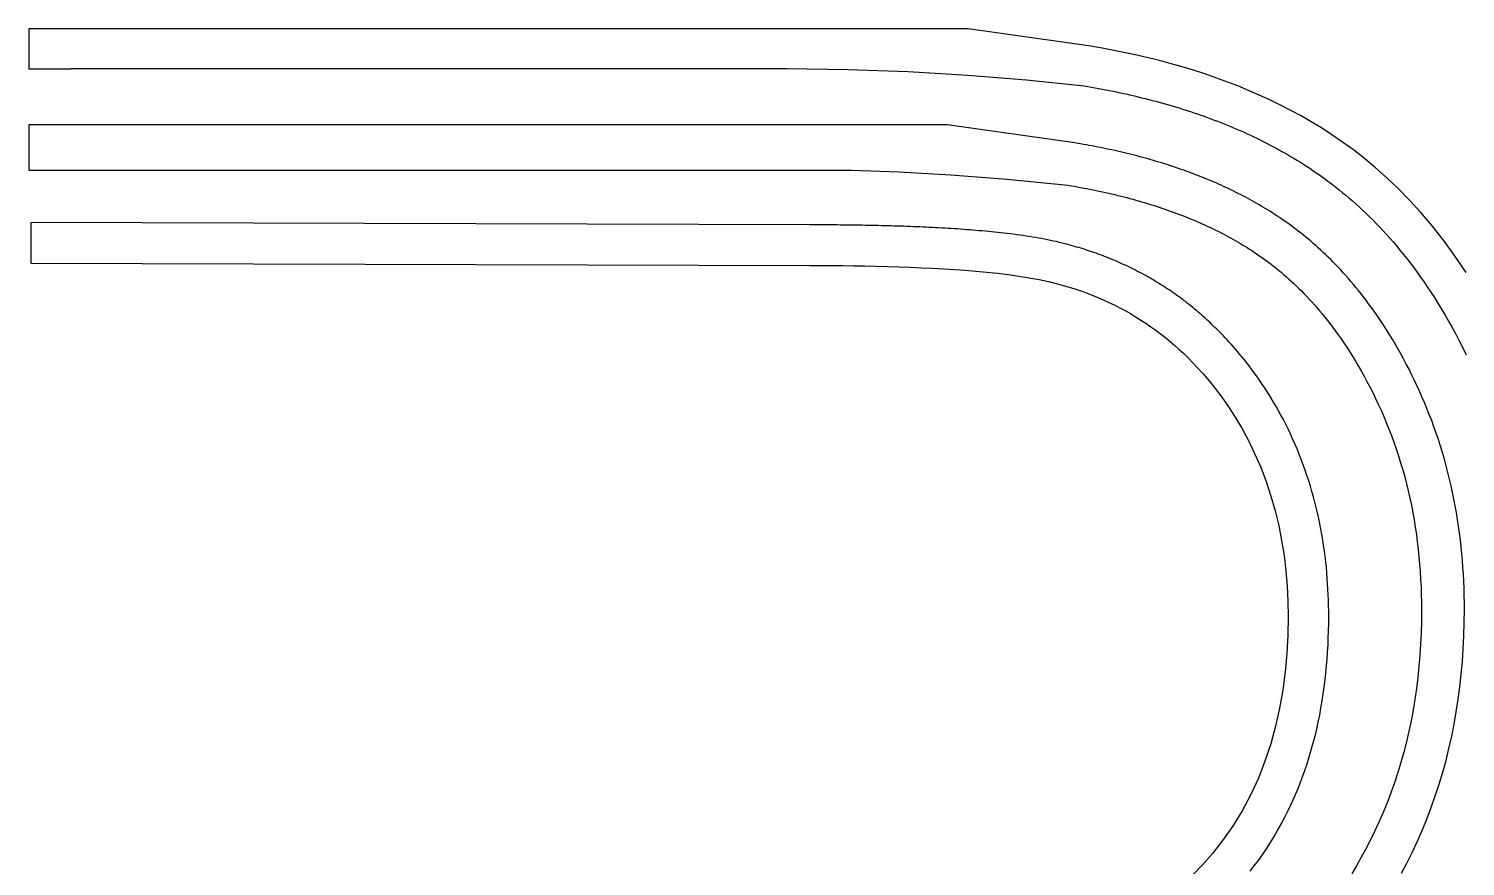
# Model space of a CAD drawing. Header units: millimetres. Extents: x 0 to 9.8, y 0 to 27.1.
# Drawn here: x 2.024 to 2.2335, y 3.5792 to 3.7014 of the extents above; entities that cross this region are included whole.
import ezdxf

# ---------------------------------------------------------------- set-up
doc = ezdxf.new("R2010")
doc.units = ezdxf.units.MM
doc.header["$MEASUREMENT"] = 0
doc.layers.add('Metal Layer 1', color=52, linetype='Continuous')

msp = doc.modelspace()

# ---------------------------------------------------------------- linework, layer by layer
at = {"layer": 'Metal Layer 1'}
for p, q in [((2.161, 3.70137), (2.02395, 3.70137)), ((2.02395, 3.70137), (2.02395, 3.6955)), ((2.17889, 3.69881), (2.161, 3.70137)), ((2.18058, 3.69852), (2.17889, 3.69881)), ((2.18226, 3.69821), (2.18058, 3.69852)), ((2.18394, 3.69787), (2.18226, 3.69821)), ((2.18561, 3.69751), (2.18394, 3.69787)), ((2.18728, 3.69712), (2.18561, 3.69751)), ((2.18894, 3.69671), (2.18728, 3.69712)), ((2.02395, 3.6955), (2.03009, 3.6955)), ((2.03009, 3.6955), (2.03009, 3.69555)), ((2.03009, 3.69555), (2.13454, 3.69555)), ((2.13454, 3.69555), (2.14346, 3.69543)), ((2.14346, 3.69543), (2.15227, 3.69512)), ((2.15227, 3.69512), (2.16095, 3.69461)), ((2.1906, 3.69627), (2.18894, 3.69671)), ((2.19224, 3.6958), (2.1906, 3.69627)), ((2.19388, 3.6953), (2.19224, 3.6958)), ((2.19551, 3.69478), (2.19388, 3.6953)), ((2.16095, 3.69461), (2.1695, 3.69391)), ((2.1695, 3.69391), (2.17794, 3.69302)), ((2.17794, 3.69302), (2.17847, 3.69293)), ((2.17847, 3.69293), (2.17899, 3.69284)), ((2.17899, 3.69284), (2.17952, 3.69274)), ((2.17952, 3.69274), (2.18005, 3.69265)), ((2.19713, 3.69422), (2.19551, 3.69478)), ((2.19873, 3.69364), (2.19713, 3.69422)), ((2.20033, 3.69302), (2.19873, 3.69364)), ((2.20191, 3.69238), (2.20033, 3.69302)), ((2.18005, 3.69265), (2.18057, 3.69255)), ((2.18057, 3.69255), (2.1811, 3.69245)), ((2.1811, 3.69245), (2.18162, 3.69235)), ((2.18162, 3.69235), (2.18215, 3.69224)), ((2.18215, 3.69224), (2.18267, 3.69214)), ((2.18267, 3.69214), (2.18319, 3.69203)), ((2.18319, 3.69203), (2.18372, 3.69191)), ((2.18372, 3.69191), (2.18424, 3.6918)), ((2.18424, 3.6918), (2.18476, 3.69168)), ((2.18476, 3.69168), (2.18528, 3.69156)), ((2.18528, 3.69156), (2.1858, 3.69144)), ((2.1858, 3.69144), (2.18631, 3.69131)), ((2.18631, 3.69131), (2.18683, 3.69119)), ((2.18683, 3.69119), (2.18735, 3.69106)), ((2.18735, 3.69106), (2.18786, 3.69092)), ((2.18786, 3.69092), (2.18837, 3.69079)), ((2.18837, 3.69079), (2.18889, 3.69065)), ((2.18889, 3.69065), (2.1894, 3.69051)), ((2.20347, 3.6917), (2.20191, 3.69238)), ((2.20503, 3.69098), (2.20347, 3.6917)), ((2.20656, 3.69024), (2.20503, 3.69098)), ((2.1894, 3.69051), (2.18991, 3.69036)), ((2.18991, 3.69036), (2.19042, 3.69022)), ((2.19042, 3.69022), (2.19093, 3.69007)), ((2.19093, 3.69007), (2.19143, 3.68991)), ((2.19143, 3.68991), (2.19194, 3.68976)), ((2.19194, 3.68976), (2.19244, 3.6896)), ((2.19244, 3.6896), (2.19294, 3.68944)), ((2.19294, 3.68944), (2.19344, 3.68928)), ((2.19344, 3.68928), (2.19394, 3.68911)), ((2.19394, 3.68911), (2.19444, 3.68894)), ((2.19444, 3.68894), (2.19494, 3.68877)), ((2.19494, 3.68877), (2.19544, 3.68859)), ((2.19544, 3.68859), (2.19593, 3.68842)), ((2.20808, 3.68946), (2.20656, 3.69024)), ((2.20958, 3.68864), (2.20808, 3.68946)), ((2.21106, 3.68779), (2.20958, 3.68864)), ((2.15794, 3.68736), (2.02395, 3.68736)), ((2.02395, 3.68736), (2.02395, 3.68073)), ((2.17657, 3.68471), (2.15794, 3.68736)), ((2.19593, 3.68842), (2.19642, 3.68823)), ((2.19642, 3.68823), (2.19691, 3.68805)), ((2.19691, 3.68805), (2.1974, 3.68786)), ((2.1974, 3.68786), (2.19789, 3.68767)), ((2.19789, 3.68767), (2.19837, 3.68748)), ((2.19837, 3.68748), (2.19886, 3.68728)), ((2.19886, 3.68728), (2.19934, 3.68709)), ((2.19934, 3.68709), (2.19982, 3.68688)), ((2.19982, 3.68688), (2.2003, 3.68668)), ((2.2003, 3.68668), (2.20078, 3.68647)), ((2.20078, 3.68647), (2.20125, 3.68626)), ((2.21254, 3.68689), (2.21106, 3.68779)), ((2.21406, 3.68591), (2.21254, 3.68689)), ((2.17699, 3.68464), (2.17657, 3.68471)), ((2.17741, 3.68457), (2.17699, 3.68464)), ((2.17783, 3.6845), (2.17741, 3.68457)), ((2.17825, 3.68442), (2.17783, 3.6845)), ((2.17867, 3.68435), (2.17825, 3.68442)), ((2.17908, 3.68427), (2.17867, 3.68435)), ((2.20125, 3.68626), (2.20172, 3.68604)), ((2.20172, 3.68604), (2.2022, 3.68583)), ((2.2022, 3.68583), (2.20266, 3.6856)), ((2.20266, 3.6856), (2.20313, 3.68538)), ((2.20313, 3.68538), (2.2036, 3.68515)), ((2.2036, 3.68515), (2.20406, 3.68492)), ((2.20406, 3.68492), (2.20452, 3.68469)), ((2.20452, 3.68469), (2.20498, 3.68445)), ((2.20498, 3.68445), (2.20544, 3.68421)), ((2.21562, 3.68484), (2.21406, 3.68591)), ((2.21721, 3.68368), (2.21562, 3.68484)), ((2.1795, 3.68419), (2.17908, 3.68427)), ((2.17992, 3.68411), (2.1795, 3.68419)), ((2.18033, 3.68402), (2.17992, 3.68411)), ((2.18075, 3.68394), (2.18033, 3.68402)), ((2.18116, 3.68385), (2.18075, 3.68394)), ((2.18157, 3.68377), (2.18116, 3.68385)), ((2.18199, 3.68368), (2.18157, 3.68377)), ((2.1824, 3.68359), (2.18199, 3.68368)), ((2.18281, 3.68349), (2.1824, 3.68359)), ((2.18322, 3.6834), (2.18281, 3.68349)), ((2.18363, 3.6833), (2.18322, 3.6834)), ((2.18403, 3.68321), (2.18363, 3.6833)), ((2.18444, 3.68311), (2.18403, 3.68321)), ((2.18485, 3.68301), (2.18444, 3.68311)), ((2.18525, 3.6829), (2.18485, 3.68301)), ((2.18565, 3.6828), (2.18525, 3.6829)), ((2.18606, 3.68269), (2.18565, 3.6828)), ((2.18646, 3.68259), (2.18606, 3.68269)), ((2.18686, 3.68248), (2.18646, 3.68259)), ((2.18726, 3.68237), (2.18686, 3.68248)), ((2.18766, 3.68225), (2.18726, 3.68237)), ((2.18805, 3.68214), (2.18766, 3.68225)), ((2.20544, 3.68421), (2.20589, 3.68397)), ((2.20589, 3.68397), (2.20635, 3.68372)), ((2.20635, 3.68372), (2.20679, 3.68347)), ((2.20679, 3.68347), (2.20724, 3.68322)), ((2.20724, 3.68322), (2.20769, 3.68296)), ((2.20769, 3.68296), (2.20813, 3.6827)), ((2.20813, 3.6827), (2.20858, 3.68243)), ((2.20858, 3.68243), (2.20903, 3.68216)), ((2.21882, 3.68243), (2.21721, 3.68368)), ((2.22045, 3.68108), (2.21882, 3.68243)), ((2.02395, 3.68073), (2.13776, 3.68073)), ((2.13776, 3.68073), (2.144, 3.68073)), ((2.144, 3.68073), (2.1509, 3.6805)), ((2.1509, 3.6805), (2.15846, 3.68007)), ((2.18845, 3.68202), (2.18805, 3.68214)), ((2.18884, 3.6819), (2.18845, 3.68202)), ((2.18924, 3.68179), (2.18884, 3.6819)), ((2.18963, 3.68166), (2.18924, 3.68179)), ((2.19002, 3.68154), (2.18963, 3.68166)), ((2.19041, 3.68142), (2.19002, 3.68154)), ((2.1908, 3.68129), (2.19041, 3.68142)), ((2.19118, 3.68116), (2.1908, 3.68129)), ((2.19157, 3.68103), (2.19118, 3.68116)), ((2.19195, 3.6809), (2.19157, 3.68103)), ((2.19234, 3.68076), (2.19195, 3.6809)), ((2.19272, 3.68063), (2.19234, 3.68076)), ((2.1931, 3.68049), (2.19272, 3.68063)), ((2.19348, 3.68035), (2.1931, 3.68049)), ((2.19385, 3.68021), (2.19348, 3.68035)), ((2.19423, 3.68007), (2.19385, 3.68021)), ((2.20903, 3.68216), (2.20948, 3.68188)), ((2.20948, 3.68188), (2.20993, 3.68159)), ((2.20993, 3.68159), (2.21038, 3.6813)), ((2.21038, 3.6813), (2.21084, 3.681)), ((2.21084, 3.681), (2.21131, 3.68068)), ((2.21131, 3.68068), (2.21178, 3.68036)), ((2.21178, 3.68036), (2.21225, 3.68004)), ((2.22209, 3.67962), (2.22045, 3.68108)), ((2.15846, 3.68007), (2.16668, 3.67941)), ((2.16668, 3.67941), (2.17555, 3.67853)), ((2.17555, 3.67853), (2.17601, 3.67846)), ((2.17601, 3.67846), (2.17648, 3.67838)), ((2.17648, 3.67838), (2.17694, 3.6783)), ((2.17694, 3.6783), (2.1774, 3.67821)), ((2.1774, 3.67821), (2.17786, 3.67813)), ((2.17786, 3.67813), (2.17832, 3.67804)), ((2.17832, 3.67804), (2.17878, 3.67795)), ((2.1946, 3.67992), (2.19423, 3.68007)), ((2.19498, 3.67978), (2.1946, 3.67992)), ((2.19535, 3.67963), (2.19498, 3.67978)), ((2.19572, 3.67948), (2.19535, 3.67963)), ((2.19608, 3.67932), (2.19572, 3.67948)), ((2.19645, 3.67917), (2.19608, 3.67932)), ((2.19682, 3.67901), (2.19645, 3.67917)), ((2.19718, 3.67886), (2.19682, 3.67901)), ((2.19754, 3.6787), (2.19718, 3.67886)), ((2.1979, 3.67854), (2.19754, 3.6787)), ((2.19826, 3.67837), (2.1979, 3.67854)), ((2.19862, 3.67821), (2.19826, 3.67837)), ((2.19897, 3.67804), (2.19862, 3.67821)), ((2.19933, 3.67787), (2.19897, 3.67804)), ((2.21225, 3.68004), (2.21272, 3.6797)), ((2.21272, 3.6797), (2.21319, 3.67936)), ((2.21319, 3.67936), (2.21367, 3.679)), ((2.21367, 3.679), (2.21415, 3.67864)), ((2.21415, 3.67864), (2.21463, 3.67826)), ((2.21463, 3.67826), (2.21511, 3.67788)), ((2.22374, 3.67805), (2.22209, 3.67962)), ((2.2254, 3.67636), (2.22374, 3.67805)), ((2.17878, 3.67795), (2.17923, 3.67786)), ((2.17923, 3.67786), (2.17969, 3.67777)), ((2.17969, 3.67777), (2.18014, 3.67767)), ((2.18014, 3.67767), (2.18059, 3.67757)), ((2.18059, 3.67757), (2.18104, 3.67747)), ((2.18104, 3.67747), (2.18149, 3.67737)), ((2.18149, 3.67737), (2.18194, 3.67727)), ((2.18194, 3.67727), (2.18238, 3.67716)), ((2.18238, 3.67716), (2.18283, 3.67706)), ((2.18283, 3.67706), (2.18327, 3.67695)), ((2.18327, 3.67695), (2.18371, 3.67684)), ((2.18371, 3.67684), (2.18415, 3.67672)), ((2.18415, 3.67672), (2.18458, 3.67661)), ((2.18458, 3.67661), (2.18502, 3.67649)), ((2.18502, 3.67649), (2.18545, 3.67637)), ((2.18545, 3.67637), (2.18588, 3.67625)), ((2.18588, 3.67625), (2.18631, 3.67612)), ((2.18631, 3.67612), (2.18674, 3.676)), ((2.18674, 3.676), (2.18717, 3.67587)), ((2.19968, 3.6777), (2.19933, 3.67787)), ((2.20003, 3.67753), (2.19968, 3.6777)), ((2.20038, 3.67735), (2.20003, 3.67753)), ((2.20072, 3.67718), (2.20038, 3.67735)), ((2.20107, 3.677), (2.20072, 3.67718)), ((2.20141, 3.67682), (2.20107, 3.677)), ((2.20175, 3.67664), (2.20141, 3.67682)), ((2.20209, 3.67645), (2.20175, 3.67664)), ((2.20243, 3.67627), (2.20209, 3.67645)), ((2.20277, 3.67608), (2.20243, 3.67627)), ((2.20311, 3.67589), (2.20277, 3.67608)), ((2.21511, 3.67788), (2.21559, 3.67749)), ((2.21559, 3.67749), (2.21608, 3.67709)), ((2.21608, 3.67709), (2.21657, 3.67667)), ((2.21657, 3.67667), (2.21706, 3.67625)), ((2.21706, 3.67625), (2.21755, 3.67581)), ((2.22705, 3.67454), (2.2254, 3.67636)), ((2.18717, 3.67587), (2.18759, 3.67574)), ((2.18759, 3.67574), (2.18801, 3.67561)), ((2.18801, 3.67561), (2.18843, 3.67547)), ((2.18843, 3.67547), (2.18885, 3.67534)), ((2.18885, 3.67534), (2.18927, 3.6752)), ((2.18927, 3.6752), (2.18968, 3.67506)), ((2.18968, 3.67506), (2.19009, 3.67492)), ((2.19009, 3.67492), (2.1905, 3.67477)), ((2.1905, 3.67477), (2.19091, 3.67462)), ((2.19091, 3.67462), (2.19131, 3.67448)), ((2.19131, 3.67448), (2.19171, 3.67432)), ((2.19171, 3.67432), (2.19211, 3.67417)), ((2.19211, 3.67417), (2.19251, 3.67402)), ((2.19251, 3.67402), (2.19291, 3.67386)), ((2.19291, 3.67386), (2.1933, 3.6737)), ((2.20344, 3.67569), (2.20311, 3.67589)), ((2.20377, 3.6755), (2.20344, 3.67569)), ((2.20411, 3.6753), (2.20377, 3.6755)), ((2.20444, 3.6751), (2.20411, 3.6753)), ((2.20477, 3.6749), (2.20444, 3.6751)), ((2.2051, 3.67469), (2.20477, 3.6749)), ((2.20544, 3.67448), (2.2051, 3.67469)), ((2.20577, 3.67426), (2.20544, 3.67448)), ((2.20611, 3.67404), (2.20577, 3.67426)), ((2.20645, 3.67381), (2.20611, 3.67404)), ((2.21755, 3.67581), (2.21804, 3.67537)), ((2.21804, 3.67537), (2.21853, 3.67491)), ((2.21853, 3.67491), (2.21903, 3.67444)), ((2.21903, 3.67444), (2.21952, 3.67396)), ((2.21952, 3.67396), (2.22002, 3.67347)), ((2.2287, 3.6726), (2.22705, 3.67454)), ((2.13793, 3.67275), (2.02427, 3.67308)), ((2.02427, 3.67308), (2.02427, 3.66716)), ((2.13837, 3.67275), (2.13793, 3.67275)), ((2.1388, 3.67275), (2.13837, 3.67275)), ((2.13924, 3.67275), (2.1388, 3.67275)), ((2.13968, 3.67275), (2.13924, 3.67275)), ((2.14013, 3.67275), (2.13968, 3.67275)), ((2.14057, 3.67275), (2.14013, 3.67275)), ((2.14102, 3.67274), (2.14057, 3.67275)), ((2.14147, 3.67274), (2.14102, 3.67274)), ((2.14192, 3.67274), (2.14147, 3.67274)), ((2.14237, 3.67273), (2.14192, 3.67274)), ((2.14283, 3.67273), (2.14237, 3.67273)), ((2.14328, 3.67272), (2.14283, 3.67273)), ((2.14374, 3.67272), (2.14328, 3.67272)), ((2.1442, 3.67271), (2.14374, 3.67272)), ((2.14466, 3.67271), (2.1442, 3.67271)), ((2.14512, 3.6727), (2.14466, 3.67271)), ((2.14558, 3.67269), (2.14512, 3.6727)), ((2.14604, 3.67268), (2.14558, 3.67269)), ((2.14651, 3.67267), (2.14604, 3.67268)), ((2.14697, 3.67266), (2.14651, 3.67267)), ((2.14744, 3.67265), (2.14697, 3.67266)), ((2.1479, 3.67264), (2.14744, 3.67265)), ((2.14837, 3.67263), (2.1479, 3.67264)), ((2.14883, 3.67262), (2.14837, 3.67263)), ((2.1493, 3.67261), (2.14883, 3.67262)), ((2.14977, 3.6726), (2.1493, 3.67261)), ((2.15023, 3.67258), (2.14977, 3.6726)), ((2.1507, 3.67257), (2.15023, 3.67258)), ((2.15117, 3.67255), (2.1507, 3.67257)), ((2.15163, 3.67254), (2.15117, 3.67255)), ((2.1521, 3.67252), (2.15163, 3.67254)), ((2.15256, 3.6725), (2.1521, 3.67252)), ((2.15303, 3.67248), (2.15256, 3.6725)), ((2.15349, 3.67247), (2.15303, 3.67248)), ((2.15396, 3.67245), (2.15349, 3.67247)), ((2.15442, 3.67243), (2.15396, 3.67245)), ((2.15488, 3.6724), (2.15442, 3.67243)), ((2.15534, 3.67238), (2.15488, 3.6724)), ((2.1558, 3.67236), (2.15534, 3.67238)), ((2.15626, 3.67234), (2.1558, 3.67236)), ((2.15672, 3.67231), (2.15626, 3.67234)), ((2.15718, 3.67229), (2.15672, 3.67231)), ((2.15764, 3.67226), (2.15718, 3.67229)), ((2.15809, 3.67223), (2.15764, 3.67226)), ((2.15854, 3.6722), (2.15809, 3.67223)), ((2.15899, 3.67218), (2.15854, 3.6722)), ((2.15944, 3.67215), (2.15899, 3.67218)), ((2.15988, 3.67211), (2.15944, 3.67215)), ((2.16033, 3.67208), (2.15988, 3.67211)), ((2.16078, 3.67205), (2.16033, 3.67208)), ((2.16123, 3.67201), (2.16078, 3.67205)), ((2.16168, 3.67198), (2.16123, 3.67201)), ((2.16213, 3.67194), (2.16168, 3.67198)), ((2.16258, 3.6719), (2.16213, 3.67194)), ((2.16304, 3.67186), (2.16258, 3.6719)), ((2.16349, 3.67182), (2.16304, 3.67186)), ((2.16395, 3.67178), (2.16349, 3.67182)), ((2.16441, 3.67173), (2.16395, 3.67178)), ((2.1933, 3.6737), (2.19369, 3.67354)), ((2.19369, 3.67354), (2.19408, 3.67337)), ((2.19408, 3.67337), (2.19447, 3.67321)), ((2.19447, 3.67321), (2.19485, 3.67304)), ((2.19485, 3.67304), (2.19523, 3.67287)), ((2.19523, 3.67287), (2.19561, 3.6727)), ((2.19561, 3.6727), (2.19599, 3.67252)), ((2.19599, 3.67252), (2.19636, 3.67235)), ((2.19636, 3.67235), (2.19673, 3.67217)), ((2.19673, 3.67217), (2.1971, 3.67199)), ((2.1971, 3.67199), (2.19747, 3.67181)), ((2.19747, 3.67181), (2.19783, 3.67162)), ((2.20679, 3.67358), (2.20645, 3.67381)), ((2.20713, 3.67334), (2.20679, 3.67358)), ((2.20748, 3.6731), (2.20713, 3.67334)), ((2.20782, 3.67285), (2.20748, 3.6731)), ((2.20817, 3.6726), (2.20782, 3.67285)), ((2.20852, 3.67234), (2.20817, 3.6726)), ((2.20887, 3.67207), (2.20852, 3.67234)), ((2.20922, 3.6718), (2.20887, 3.67207)), ((2.20958, 3.67153), (2.20922, 3.6718)), ((2.22002, 3.67347), (2.22052, 3.67296)), ((2.22052, 3.67296), (2.22101, 3.67245)), ((2.22101, 3.67245), (2.22151, 3.67192)), ((2.22151, 3.67192), (2.22201, 3.67138)), ((2.23033, 3.67052), (2.2287, 3.6726)), ((2.16487, 3.67169), (2.16441, 3.67173)), ((2.16533, 3.67164), (2.16487, 3.67169)), ((2.16579, 3.67159), (2.16533, 3.67164)), ((2.16625, 3.67153), (2.16579, 3.67159)), ((2.16671, 3.67148), (2.16625, 3.67153)), ((2.16717, 3.67142), (2.16671, 3.67148)), ((2.16763, 3.67137), (2.16717, 3.67142)), ((2.16809, 3.67131), (2.16763, 3.67137)), ((2.16855, 3.67124), (2.16809, 3.67131)), ((2.169, 3.67118), (2.16855, 3.67124)), ((2.16946, 3.67111), (2.169, 3.67118)), ((2.16991, 3.67104), (2.16946, 3.67111)), ((2.17036, 3.67097), (2.16991, 3.67104)), ((2.17081, 3.6709), (2.17036, 3.67097)), ((2.17125, 3.67082), (2.17081, 3.6709)), ((2.1717, 3.67074), (2.17125, 3.67082)), ((2.17214, 3.67066), (2.1717, 3.67074)), ((2.17258, 3.67057), (2.17214, 3.67066)), ((2.17301, 3.67048), (2.17258, 3.67057)), ((2.17345, 3.67039), (2.17301, 3.67048)), ((2.17388, 3.6703), (2.17345, 3.67039)), ((2.1743, 3.6702), (2.17388, 3.6703)), ((2.17473, 3.67009), (2.1743, 3.6702)), ((2.17515, 3.66999), (2.17473, 3.67009)), ((2.17557, 3.66988), (2.17515, 3.66999)), ((2.17588, 3.66979), (2.17557, 3.66988)), ((2.1762, 3.6697), (2.17588, 3.66979)), ((2.17652, 3.66961), (2.1762, 3.6697)), ((2.19783, 3.67162), (2.19819, 3.67144)), ((2.19819, 3.67144), (2.19855, 3.67125)), ((2.19855, 3.67125), (2.19891, 3.67106)), ((2.19891, 3.67106), (2.19926, 3.67086)), ((2.19926, 3.67086), (2.19962, 3.67067)), ((2.19962, 3.67067), (2.19997, 3.67047)), ((2.19997, 3.67047), (2.20031, 3.67027)), ((2.20031, 3.67027), (2.20066, 3.67007)), ((2.20066, 3.67007), (2.201, 3.66986)), ((2.201, 3.66986), (2.20135, 3.66965)), ((2.20135, 3.66965), (2.20169, 3.66944)), ((2.20993, 3.67124), (2.20958, 3.67153)), ((2.21029, 3.67095), (2.20993, 3.67124)), ((2.21064, 3.67066), (2.21029, 3.67095)), ((2.211, 3.67036), (2.21064, 3.67066)), ((2.21136, 3.67005), (2.211, 3.67036)), ((2.21172, 3.66973), (2.21136, 3.67005)), ((2.21208, 3.66941), (2.21172, 3.66973)), ((2.22201, 3.67138), (2.22251, 3.67082)), ((2.22251, 3.67082), (2.223, 3.67026)), ((2.223, 3.67026), (2.2235, 3.66967)), ((2.2235, 3.66967), (2.22399, 3.66908)), ((2.23197, 3.66828), (2.23033, 3.67052)), ((2.17683, 3.66952), (2.17652, 3.66961)), ((2.17715, 3.66943), (2.17683, 3.66952)), ((2.17747, 3.66933), (2.17715, 3.66943)), ((2.17778, 3.66924), (2.17747, 3.66933)), ((2.17809, 3.66914), (2.17778, 3.66924)), ((2.17841, 3.66903), (2.17809, 3.66914)), ((2.17872, 3.66893), (2.17841, 3.66903)), ((2.17903, 3.66883), (2.17872, 3.66893)), ((2.17935, 3.66872), (2.17903, 3.66883)), ((2.17966, 3.66861), (2.17935, 3.66872)), ((2.17997, 3.6685), (2.17966, 3.66861)), ((2.18028, 3.66838), (2.17997, 3.6685)), ((2.18059, 3.66827), (2.18028, 3.66838)), ((2.18089, 3.66815), (2.18059, 3.66827)), ((2.1812, 3.66803), (2.18089, 3.66815)), ((2.18151, 3.66791), (2.1812, 3.66803)), ((2.18182, 3.66778), (2.18151, 3.66791)), ((2.18212, 3.66766), (2.18182, 3.66778)), ((2.18243, 3.66753), (2.18212, 3.66766)), ((2.20169, 3.66944), (2.20203, 3.66922)), ((2.20203, 3.66922), (2.20238, 3.669)), ((2.20238, 3.669), (2.20273, 3.66877)), ((2.20273, 3.66877), (2.20308, 3.66853)), ((2.20308, 3.66853), (2.20343, 3.66829)), ((2.20343, 3.66829), (2.20378, 3.66805)), ((2.20378, 3.66805), (2.20413, 3.66779)), ((2.20413, 3.66779), (2.20449, 3.66753)), ((2.21244, 3.66908), (2.21208, 3.66941)), ((2.21281, 3.66874), (2.21244, 3.66908)), ((2.21317, 3.6684), (2.21281, 3.66874)), ((2.21353, 3.66805), (2.21317, 3.6684)), ((2.2139, 3.66769), (2.21353, 3.66805)), ((2.21427, 3.66732), (2.2139, 3.66769)), ((2.22399, 3.66908), (2.22449, 3.66847)), ((2.22449, 3.66847), (2.22498, 3.66785)), ((2.22498, 3.66785), (2.22548, 3.66721)), ((2.23366, 3.66579), (2.23197, 3.66828)), ((2.02427, 3.66716), (2.13792, 3.66683)), ((2.13792, 3.66683), (2.13949, 3.66682)), ((2.13949, 3.66682), (2.14107, 3.66682)), ((2.14107, 3.66682), (2.14268, 3.6668)), ((2.14268, 3.6668), (2.14431, 3.66678)), ((2.14431, 3.66678), (2.14595, 3.66676)), ((2.14595, 3.66676), (2.1476, 3.66672)), ((2.1476, 3.66672), (2.14926, 3.66668)), ((2.14926, 3.66668), (2.15091, 3.66663)), ((2.15091, 3.66663), (2.15256, 3.66657)), ((2.15256, 3.66657), (2.1542, 3.6665)), ((2.1542, 3.6665), (2.15582, 3.66643)), ((2.15582, 3.66643), (2.15743, 3.66634)), ((2.15743, 3.66634), (2.15901, 3.66624)), ((2.15901, 3.66624), (2.16057, 3.66612)), ((2.16057, 3.66612), (2.16214, 3.66599)), ((2.16214, 3.66599), (2.16372, 3.66585)), ((2.16372, 3.66585), (2.1653, 3.66568)), ((2.1653, 3.66568), (2.16687, 3.66549)), ((2.16687, 3.66549), (2.16841, 3.66528)), ((2.18273, 3.6674), (2.18243, 3.66753)), ((2.18303, 3.66726), (2.18273, 3.6674)), ((2.18334, 3.66713), (2.18303, 3.66726)), ((2.18364, 3.66699), (2.18334, 3.66713)), ((2.18394, 3.66685), (2.18364, 3.66699)), ((2.18424, 3.66671), (2.18394, 3.66685)), ((2.18454, 3.66657), (2.18424, 3.66671)), ((2.18484, 3.66642), (2.18454, 3.66657)), ((2.18514, 3.66627), (2.18484, 3.66642)), ((2.18544, 3.66612), (2.18514, 3.66627)), ((2.18573, 3.66597), (2.18544, 3.66612)), ((2.18603, 3.66582), (2.18573, 3.66597)), ((2.18632, 3.66566), (2.18603, 3.66582)), ((2.18662, 3.6655), (2.18632, 3.66566)), ((2.18691, 3.66534), (2.18662, 3.6655)), ((2.20449, 3.66753), (2.20485, 3.66727)), ((2.20485, 3.66727), (2.20521, 3.667)), ((2.20521, 3.667), (2.20557, 3.66672)), ((2.20557, 3.66672), (2.20593, 3.66643)), ((2.20593, 3.66643), (2.20629, 3.66613)), ((2.20629, 3.66613), (2.20666, 3.66583)), ((2.20666, 3.66583), (2.20702, 3.66552)), ((2.20702, 3.66552), (2.20739, 3.6652)), ((2.21463, 3.66694), (2.21427, 3.66732)), ((2.215, 3.66656), (2.21463, 3.66694)), ((2.21537, 3.66617), (2.215, 3.66656)), ((2.21573, 3.66577), (2.21537, 3.66617)), ((2.2161, 3.66536), (2.21573, 3.66577)), ((2.22548, 3.66721), (2.22597, 3.66656)), ((2.22597, 3.66656), (2.22647, 3.66588)), ((2.22647, 3.66588), (2.22697, 3.66519)), ((2.16841, 3.66528), (2.16991, 3.66504)), ((2.16991, 3.66504), (2.17136, 3.66477)), ((2.17136, 3.66477), (2.17273, 3.66448)), ((2.17273, 3.66448), (2.17403, 3.66415)), ((2.17403, 3.66415), (2.17489, 3.66392)), ((2.17489, 3.66392), (2.17574, 3.66367)), ((2.17574, 3.66367), (2.17659, 3.6634)), ((2.17659, 3.6634), (2.17743, 3.66311)), ((2.1872, 3.66518), (2.18691, 3.66534)), ((2.18749, 3.66501), (2.1872, 3.66518)), ((2.18778, 3.66484), (2.18749, 3.66501)), ((2.18807, 3.66467), (2.18778, 3.66484)), ((2.18836, 3.6645), (2.18807, 3.66467)), ((2.18864, 3.66433), (2.18836, 3.6645)), ((2.18893, 3.66415), (2.18864, 3.66433)), ((2.18921, 3.66397), (2.18893, 3.66415)), ((2.18949, 3.66379), (2.18921, 3.66397)), ((2.18977, 3.66361), (2.18949, 3.66379)), ((2.19005, 3.66343), (2.18977, 3.66361)), ((2.19033, 3.66325), (2.19005, 3.66343)), ((2.20739, 3.6652), (2.20776, 3.66488)), ((2.20776, 3.66488), (2.20813, 3.66454)), ((2.20813, 3.66454), (2.2085, 3.6642)), ((2.2085, 3.6642), (2.20887, 3.66384)), ((2.20887, 3.66384), (2.20925, 3.66348)), ((2.20925, 3.66348), (2.20962, 3.66311)), ((2.21647, 3.66494), (2.2161, 3.66536)), ((2.21684, 3.66451), (2.21647, 3.66494)), ((2.21721, 3.66407), (2.21684, 3.66451)), ((2.21758, 3.66363), (2.21721, 3.66407)), ((2.21795, 3.66317), (2.21758, 3.66363)), ((2.22697, 3.66519), (2.22748, 3.66447)), ((2.22748, 3.66447), (2.22799, 3.66372)), ((2.22799, 3.66372), (2.2285, 3.66295)), ((2.17743, 3.66311), (2.17826, 3.66281)), ((2.17826, 3.66281), (2.17908, 3.6625)), ((2.17908, 3.6625), (2.1799, 3.66216)), ((2.1799, 3.66216), (2.18072, 3.66181)), ((2.18072, 3.66181), (2.18152, 3.66144)), ((2.18152, 3.66144), (2.18232, 3.66106)), ((2.1906, 3.66306), (2.19033, 3.66325)), ((2.19088, 3.66287), (2.1906, 3.66306)), ((2.19115, 3.66268), (2.19088, 3.66287)), ((2.19142, 3.66249), (2.19115, 3.66268)), ((2.19169, 3.66229), (2.19142, 3.66249)), ((2.19196, 3.6621), (2.19169, 3.66229)), ((2.19223, 3.6619), (2.19196, 3.6621)), ((2.19249, 3.6617), (2.19223, 3.6619)), ((2.19275, 3.6615), (2.19249, 3.6617)), ((2.19302, 3.66129), (2.19275, 3.6615)), ((2.19328, 3.66109), (2.19302, 3.66129)), ((2.20962, 3.66311), (2.21, 3.66273)), ((2.21, 3.66273), (2.21038, 3.66233)), ((2.21038, 3.66233), (2.21075, 3.66193)), ((2.21075, 3.66193), (2.21114, 3.66152)), ((2.21114, 3.66152), (2.21152, 3.66109)), ((2.21832, 3.6627), (2.21795, 3.66317)), ((2.21869, 3.66223), (2.21832, 3.6627)), ((2.21906, 3.66174), (2.21869, 3.66223)), ((2.21943, 3.66125), (2.21906, 3.66174)), ((2.2285, 3.66295), (2.22902, 3.66215)), ((2.22902, 3.66215), (2.22954, 3.66132)), ((2.22954, 3.66132), (2.23006, 3.66047)), ((2.18232, 3.66106), (2.18311, 3.66066)), ((2.18311, 3.66066), (2.1839, 3.66024)), ((2.1839, 3.66024), (2.18467, 3.6598)), ((2.18467, 3.6598), (2.18544, 3.65934)), ((2.18544, 3.65934), (2.18619, 3.65887)), ((2.19354, 3.66088), (2.19328, 3.66109)), ((2.1938, 3.66067), (2.19354, 3.66088)), ((2.19405, 3.66046), (2.1938, 3.66067)), ((2.19431, 3.66025), (2.19405, 3.66046)), ((2.19456, 3.66003), (2.19431, 3.66025)), ((2.19481, 3.65982), (2.19456, 3.66003)), ((2.19506, 3.6596), (2.19481, 3.65982)), ((2.19531, 3.65938), (2.19506, 3.6596)), ((2.19556, 3.65916), (2.19531, 3.65938)), ((2.21152, 3.66109), (2.2119, 3.66065)), ((2.2119, 3.66065), (2.21228, 3.66021)), ((2.21228, 3.66021), (2.21267, 3.65975)), ((2.21267, 3.65975), (2.21305, 3.65927)), ((2.21305, 3.65927), (2.21344, 3.65879)), ((2.2198, 3.66074), (2.21943, 3.66125)), ((2.22018, 3.66021), (2.2198, 3.66074)), ((2.22057, 3.65966), (2.22018, 3.66021)), ((2.22096, 3.65909), (2.22057, 3.65966)), ((2.23006, 3.66047), (2.23058, 3.65959)), ((2.23058, 3.65959), (2.2311, 3.65869)), ((2.18619, 3.65887), (2.18693, 3.65839)), ((2.18693, 3.65839), (2.18766, 3.65789)), ((2.18766, 3.65789), (2.18838, 3.65737)), ((2.18838, 3.65737), (2.18909, 3.65684)), ((2.1958, 3.65894), (2.19556, 3.65916)), ((2.19605, 3.65871), (2.1958, 3.65894)), ((2.19629, 3.65849), (2.19605, 3.65871)), ((2.19653, 3.65826), (2.19629, 3.65849)), ((2.19677, 3.65803), (2.19653, 3.65826)), ((2.19701, 3.6578), (2.19677, 3.65803)), ((2.19725, 3.65756), (2.19701, 3.6578)), ((2.19749, 3.65733), (2.19725, 3.65756)), ((2.19773, 3.65708), (2.19749, 3.65733)), ((2.19798, 3.65683), (2.19773, 3.65708)), ((2.21344, 3.65879), (2.21382, 3.65829)), ((2.21382, 3.65829), (2.21421, 3.65778)), ((2.21421, 3.65778), (2.2146, 3.65725)), ((2.2146, 3.65725), (2.21499, 3.6567)), ((2.22135, 3.6585), (2.22096, 3.65909)), ((2.22174, 3.6579), (2.22135, 3.6585)), ((2.22214, 3.65728), (2.22174, 3.6579)), ((2.22254, 3.65664), (2.22214, 3.65728)), ((2.2311, 3.65869), (2.23162, 3.65776)), ((2.23162, 3.65776), (2.23214, 3.65681)), ((2.18909, 3.65684), (2.18978, 3.6563)), ((2.18978, 3.6563), (2.19047, 3.65574)), ((2.19047, 3.65574), (2.19114, 3.65516)), ((2.19114, 3.65516), (2.1918, 3.65457)), ((2.19824, 3.65656), (2.19798, 3.65683)), ((2.19851, 3.65627), (2.19824, 3.65656)), ((2.19879, 3.65597), (2.19851, 3.65627)), ((2.19908, 3.65566), (2.19879, 3.65597)), ((2.19938, 3.65533), (2.19908, 3.65566)), ((2.19968, 3.65498), (2.19938, 3.65533)), ((2.2, 3.65462), (2.19968, 3.65498)), ((2.21499, 3.6567), (2.2154, 3.65612)), ((2.2154, 3.65612), (2.21581, 3.65552)), ((2.21581, 3.65552), (2.21623, 3.65489)), ((2.22294, 3.65598), (2.22254, 3.65664)), ((2.22334, 3.65531), (2.22294, 3.65598)), ((2.22374, 3.65462), (2.22334, 3.65531)), ((2.23214, 3.65681), (2.23265, 3.65583)), ((2.23265, 3.65583), (2.23316, 3.65483)), ((2.1918, 3.65457), (2.19245, 3.65397)), ((2.19245, 3.65397), (2.19309, 3.65335)), ((2.19309, 3.65335), (2.19374, 3.65269)), ((2.20032, 3.65425), (2.2, 3.65462)), ((2.20064, 3.65386), (2.20032, 3.65425)), ((2.20098, 3.65346), (2.20064, 3.65386)), ((2.20131, 3.65304), (2.20098, 3.65346)), ((2.20165, 3.65261), (2.20131, 3.65304)), ((2.21623, 3.65489), (2.21665, 3.65425)), ((2.21665, 3.65425), (2.21707, 3.65358)), ((2.21707, 3.65358), (2.21749, 3.65288)), ((2.21749, 3.65288), (2.21792, 3.65217)), ((2.22413, 3.65391), (2.22374, 3.65462)), ((2.22453, 3.65319), (2.22413, 3.65391)), ((2.22492, 3.65245), (2.22453, 3.65319)), ((2.23316, 3.65483), (2.23366, 3.65381)), ((2.19374, 3.65269), (2.19448, 3.65191)), ((2.19448, 3.65191), (2.19528, 3.65102)), ((2.19528, 3.65102), (2.19615, 3.65)), ((2.202, 3.65216), (2.20165, 3.65261)), ((2.20235, 3.6517), (2.202, 3.65216)), ((2.2027, 3.65122), (2.20235, 3.6517)), ((2.20306, 3.65073), (2.2027, 3.65122)), ((2.21792, 3.65217), (2.21834, 3.65143)), ((2.21834, 3.65143), (2.21877, 3.65068)), ((2.22532, 3.65169), (2.22492, 3.65245)), ((2.2257, 3.65092), (2.22532, 3.65169)), ((2.22609, 3.65013), (2.2257, 3.65092)), ((2.19615, 3.65), (2.19706, 3.64886)), ((2.19706, 3.64886), (2.19801, 3.6476)), ((2.20342, 3.65022), (2.20306, 3.65073)), ((2.20377, 3.6497), (2.20342, 3.65022)), ((2.20413, 3.64916), (2.20377, 3.6497)), ((2.20449, 3.64861), (2.20413, 3.64916)), ((2.21877, 3.65068), (2.21919, 3.6499)), ((2.21919, 3.6499), (2.21961, 3.6491)), ((2.21961, 3.6491), (2.22002, 3.64828)), ((2.22647, 3.64933), (2.22609, 3.65013)), ((2.22684, 3.64851), (2.22647, 3.64933)), ((2.19801, 3.6476), (2.19898, 3.64622)), ((2.20485, 3.64804), (2.20449, 3.64861)), ((2.20521, 3.64746), (2.20485, 3.64804)), ((2.20557, 3.64687), (2.20521, 3.64746)), ((2.20593, 3.64625), (2.20557, 3.64687)), ((2.22002, 3.64828), (2.22043, 3.64744)), ((2.22043, 3.64744), (2.22084, 3.64659)), ((2.22721, 3.64767), (2.22684, 3.64851)), ((2.22758, 3.64683), (2.22721, 3.64767)), ((2.22793, 3.64596), (2.22758, 3.64683)), ((2.19898, 3.64622), (2.19996, 3.6447)), ((2.19996, 3.6447), (2.20093, 3.64307)), ((2.20628, 3.64563), (2.20593, 3.64625)), ((2.20664, 3.64499), (2.20628, 3.64563)), ((2.20699, 3.64433), (2.20664, 3.64499)), ((2.22084, 3.64659), (2.22124, 3.64571)), ((2.22124, 3.64571), (2.22163, 3.64481)), ((2.22163, 3.64481), (2.22201, 3.6439)), ((2.22828, 3.64508), (2.22793, 3.64596)), ((2.22863, 3.64419), (2.22828, 3.64508)), ((2.20093, 3.64307), (2.20188, 3.6413)), ((2.20733, 3.64365), (2.20699, 3.64433)), ((2.20767, 3.64297), (2.20733, 3.64365)), ((2.20801, 3.64226), (2.20767, 3.64297)), ((2.22201, 3.6439), (2.22239, 3.64296)), ((2.22239, 3.64296), (2.22275, 3.64201)), ((2.22896, 3.64328), (2.22863, 3.64419)), ((2.22928, 3.64236), (2.22896, 3.64328)), ((2.20188, 3.6413), (2.2028, 3.63941)), ((2.20834, 3.64154), (2.20801, 3.64226)), ((2.20867, 3.6408), (2.20834, 3.64154)), ((2.20899, 3.64005), (2.20867, 3.6408)), ((2.22275, 3.64201), (2.22311, 3.64104)), ((2.22311, 3.64104), (2.22346, 3.64005)), ((2.2296, 3.64142), (2.22928, 3.64236)), ((2.2299, 3.64047), (2.2296, 3.64142)), ((2.2302, 3.63952), (2.2299, 3.64047)), ((2.2028, 3.63941), (2.20368, 3.63739)), ((2.2093, 3.63929), (2.20899, 3.64005)), ((2.2096, 3.63852), (2.2093, 3.63929)), ((2.20989, 3.63775), (2.2096, 3.63852)), ((2.22346, 3.64005), (2.22379, 3.63904)), ((2.22379, 3.63904), (2.2241, 3.63803)), ((2.23048, 3.63856), (2.2302, 3.63952)), ((2.23074, 3.63759), (2.23048, 3.63856)), ((2.20368, 3.63739), (2.20448, 3.63529)), ((2.21017, 3.63698), (2.20989, 3.63775)), ((2.21043, 3.6362), (2.21017, 3.63698)), ((2.21069, 3.63542), (2.21043, 3.6362)), ((2.2241, 3.63803), (2.2244, 3.63701)), ((2.2244, 3.63701), (2.22469, 3.63599)), ((2.23099, 3.63663), (2.23074, 3.63759)), ((2.23123, 3.63566), (2.23099, 3.63663)), ((2.20448, 3.63529), (2.20518, 3.63317)), ((2.21093, 3.63464), (2.21069, 3.63542)), ((2.21116, 3.63386), (2.21093, 3.63464)), ((2.22469, 3.63599), (2.22496, 3.63496)), ((2.22496, 3.63496), (2.22521, 3.63392)), ((2.23146, 3.63469), (2.23123, 3.63566)), ((2.23167, 3.63372), (2.23146, 3.63469)), ((2.20518, 3.63317), (2.20579, 3.63103)), ((2.21138, 3.63308), (2.21116, 3.63386)), ((2.21159, 3.63229), (2.21138, 3.63308)), ((2.21178, 3.6315), (2.21159, 3.63229)), ((2.22521, 3.63392), (2.22545, 3.63288)), ((2.22545, 3.63288), (2.22567, 3.63183)), ((2.23187, 3.63274), (2.23167, 3.63372)), ((2.23206, 3.63175), (2.23187, 3.63274)), ((2.20579, 3.63103), (2.20631, 3.62887)), ((2.21197, 3.63071), (2.21178, 3.6315)), ((2.21215, 3.62992), (2.21197, 3.63071)), ((2.21231, 3.62913), (2.21215, 3.62992)), ((2.22567, 3.63183), (2.22587, 3.63078)), ((2.22587, 3.63078), (2.22606, 3.62973)), ((2.23224, 3.63077), (2.23206, 3.63175)), ((2.2324, 3.62978), (2.23224, 3.63077)), ((2.20631, 3.62887), (2.20674, 3.62669)), ((2.21246, 3.62834), (2.21231, 3.62913)), ((2.21261, 3.62755), (2.21246, 3.62834)), ((2.22606, 3.62973), (2.22623, 3.62866)), ((2.22623, 3.62866), (2.22639, 3.62759)), ((2.23255, 3.62878), (2.2324, 3.62978)), ((2.23269, 3.62779), (2.23255, 3.62878)), ((2.23281, 3.62678), (2.23269, 3.62779)), ((2.20674, 3.62669), (2.20709, 3.62449)), ((2.21274, 3.62675), (2.21261, 3.62755)), ((2.21286, 3.62595), (2.21274, 3.62675)), ((2.21298, 3.62516), (2.21286, 3.62595)), ((2.22639, 3.62759), (2.22653, 3.62652)), ((2.22653, 3.62652), (2.22666, 3.62544)), ((2.23292, 3.62578), (2.23281, 3.62678)), ((2.23302, 3.62477), (2.23292, 3.62578)), ((2.20709, 3.62449), (2.20735, 3.62228)), ((2.21308, 3.62436), (2.21298, 3.62516)), ((2.21317, 3.62356), (2.21308, 3.62436)), ((2.21326, 3.62277), (2.21317, 3.62356)), ((2.22666, 3.62544), (2.22677, 3.62435)), ((2.22677, 3.62435), (2.22687, 3.62326)), ((2.23311, 3.62376), (2.23302, 3.62477)), ((2.23319, 3.62274), (2.23311, 3.62376)), ((2.20735, 3.62228), (2.20754, 3.62005)), ((2.21333, 3.62197), (2.21326, 3.62277)), ((2.2134, 3.62117), (2.21333, 3.62197)), ((2.22687, 3.62326), (2.22695, 3.62216)), ((2.22695, 3.62216), (2.22702, 3.62105)), ((2.23325, 3.62172), (2.23319, 3.62274)), ((2.23331, 3.6207), (2.23325, 3.62172)), ((2.20754, 3.62005), (2.20764, 3.61782)), ((2.21345, 3.62037), (2.2134, 3.62117)), ((2.2135, 3.61957), (2.21345, 3.62037)), ((2.21354, 3.61877), (2.2135, 3.61957)), ((2.22702, 3.62105), (2.22707, 3.61994)), ((2.22707, 3.61994), (2.22711, 3.61882)), ((2.23335, 3.61967), (2.23331, 3.6207)), ((2.23338, 3.61864), (2.23335, 3.61967)), ((2.20764, 3.61782), (2.20768, 3.61557)), ((2.21357, 3.61797), (2.21354, 3.61877)), ((2.21359, 3.61717), (2.21357, 3.61797)), ((2.22711, 3.61882), (2.22713, 3.6177)), ((2.22713, 3.6177), (2.22714, 3.61657)), ((2.2334, 3.61761), (2.23338, 3.61864)), ((2.2334, 3.61657), (2.2334, 3.61761)), ((2.20768, 3.61557), (2.20763, 3.61289)), ((2.2136, 3.61637), (2.21359, 3.61717)), ((2.2136, 3.61557), (2.2136, 3.61637)), ((2.2136, 3.61455), (2.2136, 3.61557)), ((2.22714, 3.61657), (2.22712, 3.61489)), ((2.23338, 3.61467), (2.2334, 3.61657)), ((2.21355, 3.61251), (2.21358, 3.61353)), ((2.21358, 3.61353), (2.2136, 3.61455)), ((2.22708, 3.61323), (2.227, 3.61158)), ((2.22712, 3.61489), (2.22708, 3.61323)), ((2.23333, 3.61278), (2.23338, 3.61467)), ((2.20763, 3.61289), (2.2075, 3.61021)), ((2.21345, 3.61047), (2.21351, 3.61149)), ((2.21351, 3.61149), (2.21355, 3.61251)), ((2.227, 3.61158), (2.2269, 3.60994)), ((2.23324, 3.6109), (2.23333, 3.61278)), ((2.2075, 3.61021), (2.20726, 3.60753)), ((2.2133, 3.60842), (2.21338, 3.60944)), ((2.21338, 3.60944), (2.21345, 3.61047)), ((2.2269, 3.60994), (2.22676, 3.60832)), ((2.23295, 3.60719), (2.23311, 3.60904)), ((2.23311, 3.60904), (2.23324, 3.6109)), ((2.20726, 3.60753), (2.20691, 3.60487)), ((2.21309, 3.60636), (2.2132, 3.60739)), ((2.2132, 3.60739), (2.2133, 3.60842)), ((2.22676, 3.60832), (2.2266, 3.60671)), ((2.23274, 3.60535), (2.23295, 3.60719)), ((2.20691, 3.60487), (2.20644, 3.60223)), ((2.21281, 3.60431), (2.21296, 3.60534)), ((2.21296, 3.60534), (2.21309, 3.60636)), ((2.2264, 3.60511), (2.22617, 3.60353)), ((2.2266, 3.60671), (2.2264, 3.60511)), ((2.2325, 3.60353), (2.23274, 3.60535)), ((2.21248, 3.60226), (2.21266, 3.60328)), ((2.21266, 3.60328), (2.21281, 3.60431)), ((2.22617, 3.60353), (2.22591, 3.60196)), ((2.23222, 3.60172), (2.2325, 3.60353)), ((2.20644, 3.60223), (2.20586, 3.59961)), ((2.21208, 3.60021), (2.21229, 3.60123)), ((2.21229, 3.60123), (2.21248, 3.60226)), ((2.22591, 3.60196), (2.22562, 3.6004)), ((2.23191, 3.59992), (2.23222, 3.60172)), ((2.20586, 3.59961), (2.20515, 3.59703)), ((2.21161, 3.59816), (2.21185, 3.59918)), ((2.21185, 3.59918), (2.21208, 3.60021)), ((2.2253, 3.59886), (2.22494, 3.59733)), ((2.22562, 3.6004), (2.2253, 3.59886)), ((2.23155, 3.59814), (2.23191, 3.59992)), ((2.20515, 3.59703), (2.20431, 3.5945)), ((2.21106, 3.59614), (2.21134, 3.59715)), ((2.21134, 3.59715), (2.21161, 3.59816)), ((2.22494, 3.59733), (2.22456, 3.59582)), ((2.23072, 3.59461), (2.23115, 3.59637)), ((2.23115, 3.59637), (2.23155, 3.59814)), ((2.20431, 3.5945), (2.20334, 3.59203)), ((2.21045, 3.59413), (2.21076, 3.59513)), ((2.21076, 3.59513), (2.21106, 3.59614)), ((2.22414, 3.59432), (2.22369, 3.59284)), ((2.22456, 3.59582), (2.22414, 3.59432)), ((2.23024, 3.59287), (2.23072, 3.59461)), ((2.20938, 3.59115), (2.20975, 3.59214)), ((2.20975, 3.59214), (2.21011, 3.59313)), ((2.21011, 3.59313), (2.21045, 3.59413)), ((2.22369, 3.59284), (2.22321, 3.59136)), ((2.22972, 3.59115), (2.23024, 3.59287)), ((2.20334, 3.59203), (2.20223, 3.58962)), ((2.20857, 3.5892), (2.20898, 3.59017)), ((2.20898, 3.59017), (2.20938, 3.59115)), ((2.22321, 3.59136), (2.22268, 3.58989)), ((2.22916, 3.58944), (2.22972, 3.59115)), ((2.20223, 3.58962), (2.20097, 3.58727)), ((2.20768, 3.58728), (2.20813, 3.58824)), ((2.20813, 3.58824), (2.20857, 3.5892)), ((2.22213, 3.58844), (2.22154, 3.58701)), ((2.22268, 3.58989), (2.22213, 3.58844)), ((2.22856, 3.58773), (2.22916, 3.58944)), ((2.20097, 3.58727), (2.19957, 3.58499)), ((2.20671, 3.58539), (2.2072, 3.58633)), ((2.2072, 3.58633), (2.20768, 3.58728)), ((2.22154, 3.58701), (2.22093, 3.5856)), ((2.22723, 3.58437), (2.22791, 3.58604)), ((2.22791, 3.58604), (2.22856, 3.58773)), ((2.19957, 3.58499), (2.1981, 3.5829)), ((2.20565, 3.58353), (2.20619, 3.58446)), ((2.20619, 3.58446), (2.20671, 3.58539)), ((2.2203, 3.58423), (2.21965, 3.58291)), ((2.22093, 3.5856), (2.2203, 3.58423)), ((2.22651, 3.58275), (2.22723, 3.58437)), ((2.1981, 3.5829), (2.19663, 3.58102)), ((2.20393, 3.58085), (2.20451, 3.58172)), ((2.20451, 3.58172), (2.20509, 3.58262)), ((2.20509, 3.58262), (2.20565, 3.58353)), ((2.21898, 3.58163), (2.21831, 3.5804)), ((2.21965, 3.58291), (2.21898, 3.58163)), ((2.22577, 3.58117), (2.22651, 3.58275)), ((2.19663, 3.58102), (2.19517, 3.57936)), ((2.20274, 3.57921), (2.20334, 3.58001)), ((2.20334, 3.58001), (2.20393, 3.58085)), ((2.21831, 3.5804), (2.21764, 3.57922)), ((2.22424, 3.57818), (2.22501, 3.57964)), ((2.22501, 3.57964), (2.22577, 3.58117)), ((2.19517, 3.57936), (2.19377, 3.57791)), ((2.20215, 3.57843), (2.20274, 3.57921)), ((2.21764, 3.57922), (2.21696, 3.57808))]:
    msp.add_line(p, q, dxfattribs=at)

doc.saveas('drawing.dxf')
